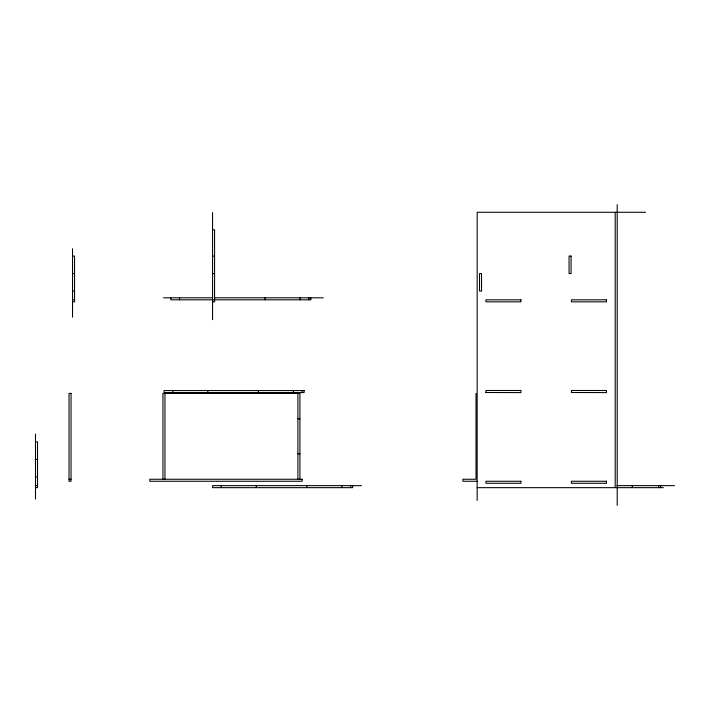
<?xml version="1.0" encoding="UTF-8"?>
<svg xmlns="http://www.w3.org/2000/svg" width="710" height="710" viewBox="0 0 710 710"><rect width="100%" height="100%" fill="white"/><g stroke="black" fill="none" stroke-linecap="round" stroke-linejoin="round"><path stroke-width="1.06" d="M645.567 212.29L477.164 212.29L477.164 500.364M212.565 229.8L214.58 229.8L214.58 301.83L212.565 301.83M72.526 256.053L74.541 256.053L74.541 301.83L72.526 301.83M212.565 256.053L214.58 256.053M72.526 273.563L74.541 273.563M212.565 273.563L214.58 273.563M72.526 291.064L74.541 291.064M163.504 297.81L212.396 297.81M214.58 297.81L323.307 297.81M72.526 299.815L74.541 299.815M212.396 299.815L170.817 299.815L170.817 297.81M212.565 299.815L310.856 299.815L310.856 297.81M485.915 392.506L520.927 392.594L520.927 390.5L485.915 390.5L485.915 392.594M571.426 392.506L606.438 392.594L606.438 390.5L571.426 390.5L571.426 392.594M297.907 418.811L299.922 418.811M35.5 441.877L37.515 441.877L37.515 487.655L35.5 487.655M297.907 453.823L299.922 453.823M35.5 459.379L37.515 459.379M35.5 476.889L37.515 476.889M69.021 479.25L71.035 479.25M477.164 481.265L462.893 481.265L462.893 479.25L476.019 479.25L476.019 393.384M35.5 485.64L37.515 485.64M361.505 485.64L212.565 485.64L212.565 487.655L352.613 487.655L352.613 485.64M617.025 485.64L674.5 485.64M477.164 487.655L663.371 487.655M660.62 485.64L660.62 487.655M658.605 485.64L658.605 487.655M632.344 485.64L632.344 487.655M617.203 204.622L617.203 505.378M615.188 212.29L615.188 487.655M350.598 485.64L350.598 487.655M341.847 485.64L341.847 487.655M308.85 297.81L308.85 299.815M306.835 485.64L306.835 487.655M302.105 390.58L302.105 392.594M300.09 297.81L300.09 299.815M299.922 479.25L299.922 393.384L162.936 393.384L162.936 479.25M297.907 393.384L297.907 479.25M293.354 390.58L293.354 392.594M265.087 297.81L265.087 299.815M258.342 390.58L258.342 392.594M256.328 485.64L256.328 487.655M221.316 485.64L221.316 487.655M212.565 212.592L212.565 319.686M207.844 390.58L207.844 392.594M179.568 297.81L179.568 299.815M172.832 390.58L172.832 392.594M164.951 393.384L164.951 479.25M72.526 248.722L72.526 317.139M35.5 434.058L35.5 499.068M571.08 256.053L569.065 256.053L569.065 273.563L571.08 273.563L571.08 256.053M481.54 273.563L479.525 273.563L479.525 291.064L481.54 291.064L481.54 273.563M520.927 299.815L485.915 299.815L485.915 301.83L520.927 301.83L520.927 299.815M606.438 299.815L571.426 299.815L571.426 301.83L606.438 301.83L606.438 299.815M304.12 390.58L164.081 390.58L164.081 392.594L304.12 392.594L304.12 390.58M71.035 393.384L69.021 393.384L69.021 481.265L71.035 481.265L71.035 393.384M302.105 479.25L149.81 479.25L149.81 481.265L302.105 481.265L302.105 479.25M520.927 481.265L485.915 481.265L485.915 483.279L520.927 483.279L520.927 481.265M606.438 481.265L571.426 481.265L571.426 483.279L606.438 483.279L606.438 481.265"/></g></svg>
